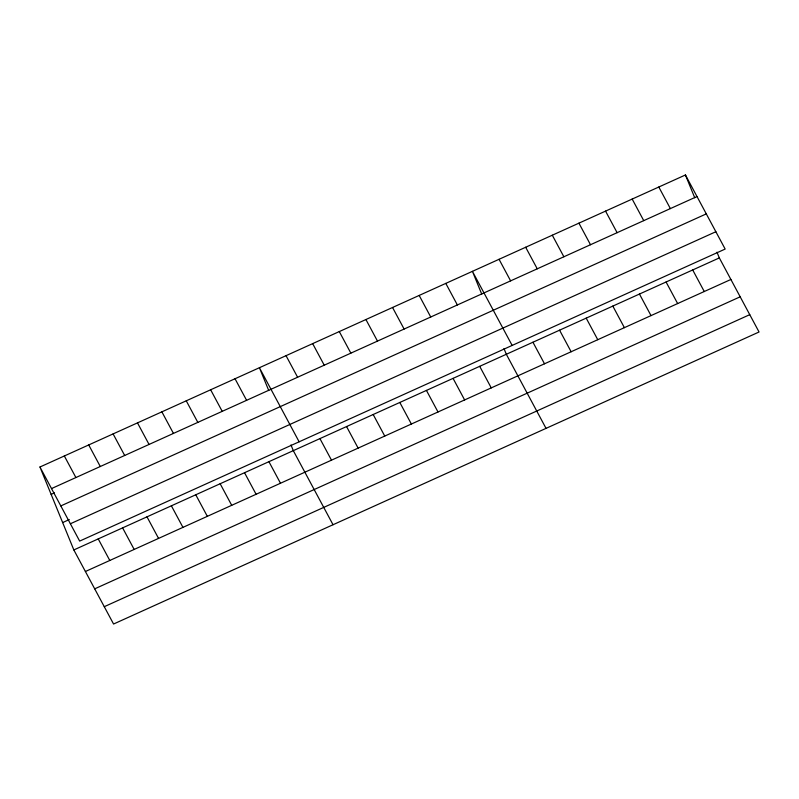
<?xml version="1.0" encoding="UTF-8"?>
<svg xmlns="http://www.w3.org/2000/svg" width="799" height="799" viewBox="0 0 799 799"><rect width="100%" height="100%" fill="white"/><g stroke="black" fill="none" stroke-linecap="round" stroke-linejoin="round"><path stroke-width="1.2" d="M39.95 467.006L685.432 174.971L725.162 249.058L79.67 541.093L39.95 467.006L73.838 549.942L113.568 624.029L759.05 331.994L719.33 257.907L716.993 252.204M51.516 488.579L696.998 196.544M51.136 494.371L54.462 492.873M60.814 505.917L706.296 213.882M62.652 522.576L69.303 519.56M70.382 523.764L715.864 231.73M73.838 549.942L719.33 257.907M85.403 571.505L730.895 279.47M94.701 588.843L740.184 296.809M104.27 606.691L749.762 314.656M658.805 187.026L670.371 208.599M692.703 269.952L704.269 291.525M632.179 199.071L643.744 220.644M666.076 281.997L677.642 303.57M605.552 211.116L617.118 232.689M639.45 294.042L651.015 315.615M578.925 223.161L590.501 244.734M612.823 306.087L624.389 327.66M552.299 235.206L563.874 256.779M586.196 318.132L597.762 339.705M525.672 247.251L537.248 268.824M559.57 330.177L571.135 351.75M499.055 259.305L510.621 280.868M532.943 342.232L544.509 363.795M512.149 345.438L472.429 271.35L481.747 294.152M546.037 428.364L506.316 354.277L503.989 348.574M445.802 283.395L457.368 304.968M479.69 366.322L491.255 387.895M419.175 295.44L430.741 317.013M453.063 378.366L464.628 399.939M392.549 307.485L404.114 329.058M426.436 390.411L438.002 411.984M365.922 319.53L377.488 341.103M399.81 402.456L411.375 424.029M339.295 331.575L350.861 353.148M373.183 414.501L384.748 436.074M312.669 343.63L324.234 365.193M346.556 426.556L358.122 448.129M286.042 355.675L297.608 377.248M319.93 438.601L331.495 460.174M299.136 441.807L259.415 367.72L268.734 390.521M333.033 524.733L293.303 450.646L290.976 444.943M235.026 378.746L246.601 400.319M268.923 461.682L280.489 483.245M210.646 389.782L222.212 411.355M244.534 472.708L256.099 494.281M186.257 400.818L197.822 422.391M220.154 483.745L231.72 505.318M161.877 411.845L173.443 433.418M195.765 494.771L207.331 516.344M137.488 422.881L149.053 444.454M171.376 505.807L182.951 527.38M113.108 433.917L124.674 455.48M146.996 516.843L158.562 538.416M88.719 444.943L100.284 466.516M122.607 527.869L134.172 549.442M64.339 455.979L75.905 477.552M98.227 538.906L109.793 560.479M685.432 174.971L694.75 197.782"/></g></svg>
